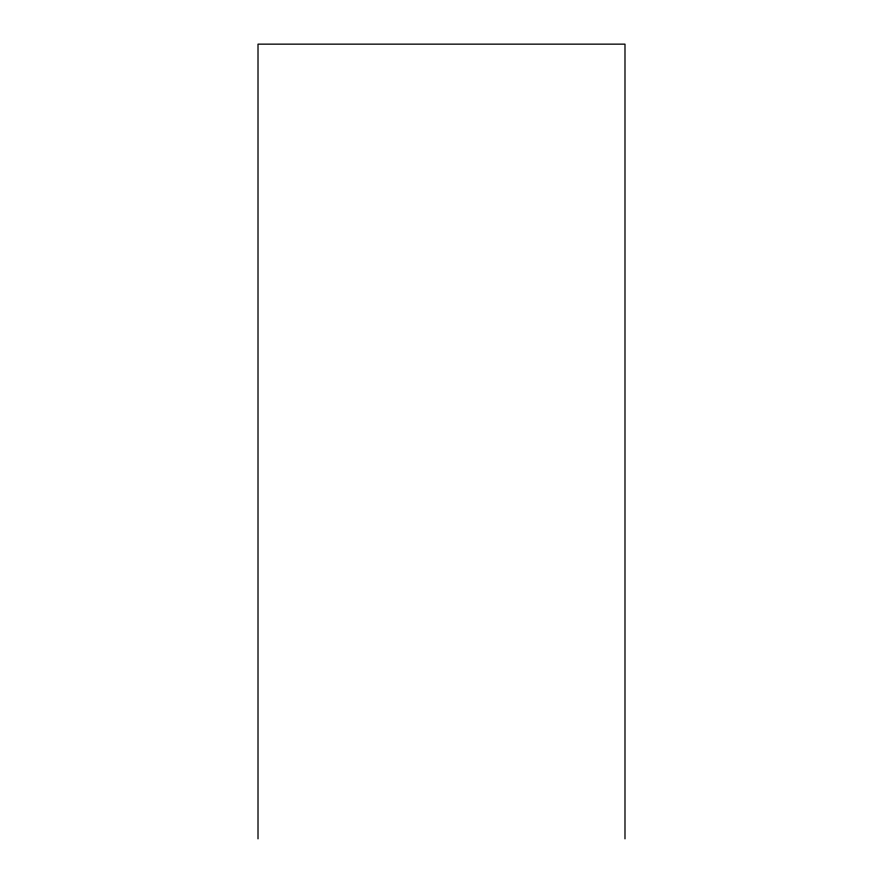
<?xml version="1.0" encoding="UTF-8"?>
<svg xmlns="http://www.w3.org/2000/svg" width="883" height="883" viewBox="0 0 883 883"><rect width="100%" height="100%" fill="white"/><g stroke="black" fill="none" stroke-linecap="round" stroke-linejoin="round"><path stroke-width="1.32" d="M624.987 838.85L624.987 44.15L258.013 44.15L258.013 838.85"/></g></svg>
